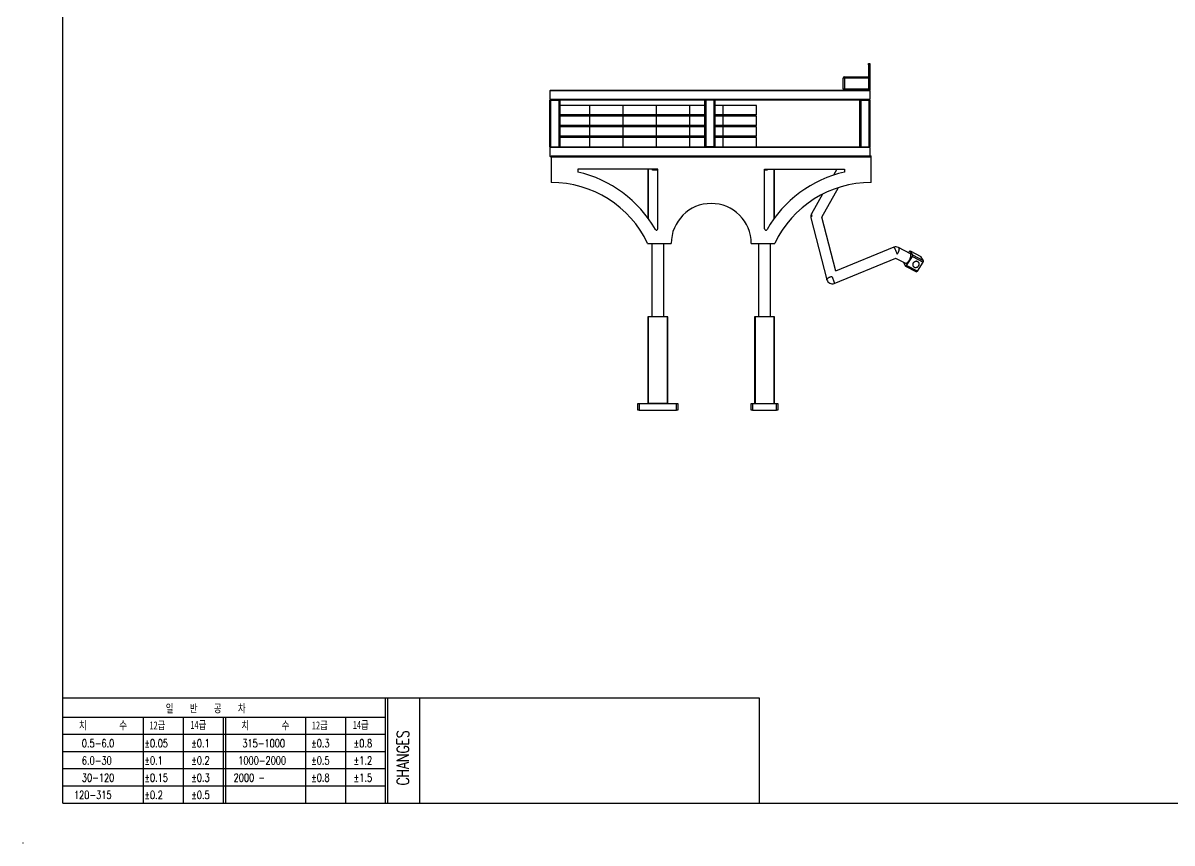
# Model space of a CAD drawing. Header units: millimetres. Extents: x 0 to 17520, y 0 to 12300.
# Drawn here: x 0 to 8616, y 0 to 6150 of the extents above; entities that cross this region are included whole.
import ezdxf

# ---------------------------------------------------------------- set-up
doc = ezdxf.new("R2010")
doc.units = ezdxf.units.MM
doc.header["$LTSCALE"] = 30
doc.header["$PDSIZE"] = -1
doc.styles.add('SLDTEXTSTYLE1', font='ROMANS__.TTF', dxfattribs={"width": 0.75})
doc.styles.add('SLDTEXTSTYLE2', font='MSGOTHIC.TTC', dxfattribs={"width": 0.75, "bigfont": 'bigfont'})

# ---------------------------------------------------------------- blocks, each defined once
blk = doc.blocks.new('SW_NOTE_0_1')
at = {"color": 0, "linetype": 'Continuous', "lineweight": 18, "insert": (-120.6, 0), "char_height": 90, "attachment_point": 1, "rotation": 90, "style": 'SLDTEXTSTYLE1'}
blk.add_mtext('CHANGES', dxfattribs=at)
blk = doc.blocks.new('SW_NOTE_0_2')
at = {"color": 0, "linetype": 'Continuous', "lineweight": 18, "insert": (0, 69.8), "char_height": 60, "attachment_point": 1, "style": 'SLDTEXTSTYLE2'}
blk.add_mtext('치        수', dxfattribs=at)
blk = doc.blocks.new('SW_NOTE_0_3')
at = {"color": 0, "linetype": 'Continuous', "lineweight": 18, "insert": (0, 69.8), "char_height": 60, "attachment_point": 1, "style": 'SLDTEXTSTYLE2'}
blk.add_mtext('12급', dxfattribs=at)
blk = doc.blocks.new('SW_NOTE_0_4')
at = {"color": 0, "linetype": 'Continuous', "lineweight": 18, "insert": (0, 80.4), "char_height": 60, "attachment_point": 1, "style": 'SLDTEXTSTYLE1'}
blk.add_mtext('±0.5', dxfattribs=at)
blk = doc.blocks.new('SW_NOTE_0_5')
at = {"color": 0, "linetype": 'Continuous', "lineweight": 18, "insert": (0, 80.4), "char_height": 60, "attachment_point": 1, "style": 'SLDTEXTSTYLE1'}
blk.add_mtext('±0.8', dxfattribs=at)
blk = doc.blocks.new('SW_NOTE_0_6')
at = {"color": 0, "linetype": 'Continuous', "lineweight": 18, "insert": (0, 80.4), "char_height": 60, "attachment_point": 1, "style": 'SLDTEXTSTYLE1'}
blk.add_mtext('±0.3', dxfattribs=at)
blk = doc.blocks.new('SW_NOTE_0_7')
at = {"color": 0, "linetype": 'Continuous', "lineweight": 18, "insert": (0, 80.4), "char_height": 60, "attachment_point": 1, "style": 'SLDTEXTSTYLE1'}
blk.add_mtext('±1.2', dxfattribs=at)
blk = doc.blocks.new('SW_NOTE_0_8')
at = {"color": 0, "linetype": 'Continuous', "lineweight": 18, "insert": (0, 80.4), "char_height": 60, "attachment_point": 1, "style": 'SLDTEXTSTYLE1'}
blk.add_mtext('±1.5', dxfattribs=at)
blk = doc.blocks.new('SW_NOTE_0_9')
at = {"color": 0, "linetype": 'Continuous', "lineweight": 18, "insert": (0, 69.8), "char_height": 60, "attachment_point": 1, "style": 'SLDTEXTSTYLE2'}
blk.add_mtext('14급', dxfattribs=at)
blk = doc.blocks.new('SW_NOTE_0_10')
at = {"color": 0, "linetype": 'Continuous', "lineweight": 18, "insert": (0, 80.4), "char_height": 60, "attachment_point": 1, "style": 'SLDTEXTSTYLE1'}
blk.add_mtext('±0.8', dxfattribs=at)
blk = doc.blocks.new('SW_NOTE_0_11')
at = {"color": 0, "linetype": 'Continuous', "lineweight": 18, "insert": (0, 80.4), "char_height": 60, "attachment_point": 1, "style": 'SLDTEXTSTYLE1'}
blk.add_mtext('2000 -', dxfattribs=at)
blk = doc.blocks.new('SW_NOTE_0_12')
at = {"color": 0, "linetype": 'Continuous', "lineweight": 18, "insert": (0, 69.8), "char_height": 60, "attachment_point": 1, "style": 'SLDTEXTSTYLE2'}
blk.add_mtext('12급', dxfattribs=at)
blk = doc.blocks.new('SW_NOTE_0_13')
at = {"color": 0, "linetype": 'Continuous', "lineweight": 18, "insert": (0, 80.4), "char_height": 60, "attachment_point": 1, "style": 'SLDTEXTSTYLE1'}
blk.add_mtext('±0.1', dxfattribs=at)
blk = doc.blocks.new('SW_NOTE_0_14')
at = {"color": 0, "linetype": 'Continuous', "lineweight": 18, "insert": (0, 80.4), "char_height": 60, "attachment_point": 1, "style": 'SLDTEXTSTYLE1'}
blk.add_mtext('±0.2', dxfattribs=at)
blk = doc.blocks.new('SW_NOTE_0_15')
at = {"color": 0, "linetype": 'Continuous', "lineweight": 18, "insert": (0, 80.4), "char_height": 60, "attachment_point": 1, "style": 'SLDTEXTSTYLE1'}
blk.add_mtext('±0.15', dxfattribs=at)
blk = doc.blocks.new('SW_NOTE_0_16')
at = {"color": 0, "linetype": 'Continuous', "lineweight": 18, "insert": (0, 80.4), "char_height": 60, "attachment_point": 1, "style": 'SLDTEXTSTYLE1'}
blk.add_mtext('±0.05', dxfattribs=at)
blk = doc.blocks.new('SW_NOTE_0_17')
at = {"color": 0, "linetype": 'Continuous', "lineweight": 18, "insert": (0, 80.4), "char_height": 60, "attachment_point": 1, "style": 'SLDTEXTSTYLE1'}
blk.add_mtext('±0.2', dxfattribs=at)
blk = doc.blocks.new('SW_NOTE_0_18')
at = {"color": 0, "linetype": 'Continuous', "lineweight": 18, "insert": (0, 80.4), "char_height": 60, "attachment_point": 1, "style": 'SLDTEXTSTYLE1'}
blk.add_mtext('±0.3', dxfattribs=at)
blk = doc.blocks.new('SW_NOTE_0_19')
at = {"color": 0, "linetype": 'Continuous', "lineweight": 18, "insert": (0, 80.4), "char_height": 60, "attachment_point": 1, "style": 'SLDTEXTSTYLE1'}
blk.add_mtext('±0.5', dxfattribs=at)
blk = doc.blocks.new('SW_NOTE_0_20')
at = {"color": 0, "linetype": 'Continuous', "lineweight": 18, "insert": (0, 69.8), "char_height": 60, "attachment_point": 1, "style": 'SLDTEXTSTYLE2'}
blk.add_mtext('일    반    공    차', dxfattribs=at)
blk = doc.blocks.new('SW_NOTE_0_21')
at = {"color": 0, "linetype": 'Continuous', "lineweight": 18, "insert": (0, 80.4), "char_height": 60, "attachment_point": 1, "style": 'SLDTEXTSTYLE1'}
blk.add_mtext('±0.1', dxfattribs=at)
blk = doc.blocks.new('SW_NOTE_0_22')
at = {"color": 0, "linetype": 'Continuous', "lineweight": 18, "insert": (0, 69.8), "char_height": 60, "attachment_point": 1, "style": 'SLDTEXTSTYLE2'}
blk.add_mtext('14급', dxfattribs=at)
blk = doc.blocks.new('SW_NOTE_0_23')
at = {"color": 0, "linetype": 'Continuous', "lineweight": 18, "insert": (0, 80.4), "char_height": 60, "attachment_point": 1, "style": 'SLDTEXTSTYLE1'}
blk.add_mtext('1000-2000', dxfattribs=at)
blk = doc.blocks.new('SW_NOTE_0_24')
at = {"color": 0, "linetype": 'Continuous', "lineweight": 18, "insert": (0, 80.4), "char_height": 60, "attachment_point": 1, "style": 'SLDTEXTSTYLE1'}
blk.add_mtext('315-1000', dxfattribs=at)
blk = doc.blocks.new('SW_NOTE_0_25')
at = {"color": 0, "linetype": 'Continuous', "lineweight": 18, "insert": (0, 69.8), "char_height": 60, "attachment_point": 1, "style": 'SLDTEXTSTYLE2'}
blk.add_mtext('치        수', dxfattribs=at)
blk = doc.blocks.new('SW_NOTE_0_26')
at = {"color": 0, "linetype": 'Continuous', "lineweight": 18, "insert": (0, 80.4), "char_height": 60, "attachment_point": 1, "style": 'SLDTEXTSTYLE1'}
blk.add_mtext('30-120', dxfattribs=at)
blk = doc.blocks.new('SW_NOTE_0_27')
at = {"color": 0, "linetype": 'Continuous', "lineweight": 18, "insert": (0, 80.4), "char_height": 60, "attachment_point": 1, "style": 'SLDTEXTSTYLE1'}
blk.add_mtext('120-315', dxfattribs=at)
blk = doc.blocks.new('SW_NOTE_0_28')
at = {"color": 0, "linetype": 'Continuous', "lineweight": 18, "insert": (0, 80.4), "char_height": 60, "attachment_point": 1, "style": 'SLDTEXTSTYLE1'}
blk.add_mtext('6.0-30', dxfattribs=at)
blk = doc.blocks.new('SW_NOTE_0_29')
at = {"color": 0, "linetype": 'Continuous', "lineweight": 18, "insert": (0, 80.4), "char_height": 60, "attachment_point": 1, "style": 'SLDTEXTSTYLE1'}
blk.add_mtext('0.5-6.0', dxfattribs=at)
blk = doc.blocks.new('블럭4')
for p, q in [((300, 300), (300, 12300)), ((300, 1089), (5520, 1089)), ((5520, 1089), (5520, 300)), ((300, 300), (17520, 300))]:
    blk.add_line(p, q)
at = {"color": 102, "linetype": 'Continuous', "true_color": 0x00cc33}
for p, q in [((2718, 300), (2718, 1089)), ((2736, 300), (2736, 1089)), ((2976, 300), (2976, 1089)), ((300, 945), (2718, 945)), ((900, 945), (900, 300)), ((1200, 945), (1200, 300)), ((1500, 945), (1500, 300)), ((1518, 945), (1518, 300)), ((2118, 945), (2118, 300)), ((2418, 945), (2418, 300)), ((300, 816), (2718, 816)), ((300, 687), (2718, 687)), ((300, 558), (2718, 558)), ((300, 429), (2718, 429))]:
    blk.add_line(p, q, dxfattribs=at)
at = {"color": 7, "linetype": 'Continuous', "lineweight": 0}
blk.add_point((0, 0), dxfattribs=at)
at = {"color": 102, "linetype": 'Continuous', "lineweight": 18, "true_color": 0x00cc33}
for name, p in [('SW_NOTE_0_20', (1070.7, 969.6)), ('SW_NOTE_0_25', (419.4, 842.5)), ('SW_NOTE_0_12', (948.8, 842.5)), ('SW_NOTE_0_22', (1255.3, 846)), ('SW_NOTE_0_2', (1637.4, 842.5)), ('SW_NOTE_0_3', (2166.8, 842.5)), ('SW_NOTE_0_9', (2473.3, 846)), ('SW_NOTE_0_29', (441.6, 697.4)), ('SW_NOTE_0_16', (909.8, 697.4)), ('SW_NOTE_0_21', (1261.3, 697.4)), ('SW_NOTE_0_24', (1644.9, 697.4)), ('SW_NOTE_0_6', (2160.1, 697.4)), ('SW_NOTE_0_10', (2479.3, 697.4)), ('SW_NOTE_0_28', (441.6, 568.4)), ('SW_NOTE_0_13', (909.8, 568.4)), ('SW_NOTE_0_17', (1261.3, 568.4)), ('SW_NOTE_0_23', (1614.1, 568.4)), ('SW_NOTE_0_4', (2160.1, 568.4)), ('SW_NOTE_0_7', (2479.3, 568.4)), ('SW_NOTE_0_26', (441.6, 439.4)), ('SW_NOTE_0_15', (909.8, 439.4)), ('SW_NOTE_0_18', (1261.3, 439.4)), ('SW_NOTE_0_11', (1579.5, 439.4)), ('SW_NOTE_0_5', (2160.1, 439.4)), ('SW_NOTE_0_8', (2479.3, 439.4)), ('SW_NOTE_0_27', (382.4, 310.4)), ('SW_NOTE_0_14', (909.8, 310.4)), ('SW_NOTE_0_19', (1261.3, 310.4))]:
    blk.add_blockref(name, p, dxfattribs=at)
at = {"color": 250, "linetype": 'Continuous', "lineweight": 18, "true_color": 0x191924}
blk.add_blockref('SW_NOTE_0_1', (2924.8, 431.6), dxfattribs=at)

msp = doc.modelspace()

# ---------------------------------------------------------------- linework, layer by layer
for p, q in [((6340.73, 5846.376), (6350.73, 5846.376)), ((6340.73, 5836.376), (6340.73, 5846.376)), ((6350.73, 5836.376), (6340.73, 5836.376)), ((6340.73, 5836.376), (6340.73, 5656.376)), ((6350.73, 5846.376), (6350.73, 5836.376)), ((6350.73, 5836.376), (6350.73, 5656.376)), ((6160.73, 5736.376), (6150.73, 5736.376)), ((6150.73, 5656.376), (6150.73, 5736.376)), ((6160.73, 5736.376), (6160.73, 5746.376)), ((6160.73, 5746.376), (6340.73, 5746.376)), ((6340.73, 5736.376), (6160.73, 5736.376)), ((6160.73, 5736.376), (6160.73, 5656.376)), ((6350.73, 5640.376), (3950.73, 5640.376)), ((3950.73, 5640.376), (3950.73, 5577.376)), ((3956.73, 5646.376), (6344.73, 5646.376)), ((6150.73, 5656.376), (6160.73, 5656.376)), ((6160.73, 5646.376), (6160.73, 5656.376)), ((6160.73, 5656.376), (6340.73, 5656.376)), ((6340.73, 5656.376), (6350.73, 5656.376)), ((6340.73, 5646.376), (6340.73, 5656.376)), ((6350.73, 5646.376), (6344.73, 5646.376)), ((6350.73, 5656.376), (6350.73, 5646.376)), ((6350.73, 5640.376), (6350.73, 5577.376)), ((3950.73, 5577.376), (6350.73, 5577.376)), ((3950.73, 5221.376), (3950.73, 5571.376)), ((3950.73, 5571.376), (3956.73, 5571.376)), ((3956.73, 5571.376), (3956.73, 5221.376)), ((3956.73, 5571.376), (4019.73, 5571.376)), ((4019.73, 5221.376), (4019.73, 5571.376)), ((4019.73, 5571.376), (4025.73, 5571.376)), ((5113.23, 5571.376), (4025.73, 5571.376)), ((4025.73, 5571.376), (4025.73, 5221.376)), ((4500.73, 5531.376), (4025.73, 5531.376)), ((4250.73, 5461.376), (4250.73, 5531.376)), ((4500.73, 5461.376), (4500.73, 5531.376)), ((4750.73, 5531.376), (4500.73, 5531.376)), ((4750.73, 5461.376), (4750.73, 5531.376)), ((5000.73, 5531.376), (4750.73, 5531.376)), ((5000.73, 5461.376), (5000.73, 5531.376)), ((5113.23, 5531.376), (5000.73, 5531.376)), ((5113.23, 5221.376), (5113.23, 5571.376)), ((5113.23, 5571.376), (5119.23, 5571.376)), ((5119.23, 5571.376), (5119.23, 5221.376)), ((5182.23, 5571.376), (5119.23, 5571.376)), ((5182.23, 5221.376), (5182.23, 5571.376)), ((5182.23, 5571.376), (5188.23, 5571.376)), ((6275.73, 5571.376), (5188.23, 5571.376)), ((5188.23, 5571.376), (5188.23, 5221.376)), ((5500.73, 5531.376), (5188.23, 5531.376)), ((5250.73, 5461.376), (5250.73, 5531.376)), ((5500.73, 5461.376), (5500.73, 5531.376)), ((6275.73, 5221.376), (6275.73, 5571.376)), ((6275.73, 5571.376), (6281.73, 5571.376)), ((6281.73, 5571.376), (6281.73, 5221.376)), ((6281.73, 5571.376), (6344.73, 5571.376)), ((6344.73, 5221.376), (6344.73, 5571.376)), ((6344.73, 5571.376), (6350.73, 5571.376)), ((6350.73, 5571.376), (6350.73, 5221.376)), ((4500.73, 5461.376), (4025.73, 5461.376)), ((4250.73, 5451.376), (4025.73, 5451.376)), ((4250.73, 5381.376), (4250.73, 5451.376)), ((4500.73, 5451.376), (4250.73, 5451.376)), ((4750.73, 5461.376), (4500.73, 5461.376)), ((4500.73, 5381.376), (4500.73, 5451.376)), ((4750.73, 5451.376), (4500.73, 5451.376)), ((5000.73, 5461.376), (4750.73, 5461.376)), ((4750.73, 5381.376), (4750.73, 5451.376)), ((5000.73, 5451.376), (4750.73, 5451.376)), ((5113.23, 5461.376), (5000.73, 5461.376)), ((5000.73, 5381.376), (5000.73, 5451.376)), ((5113.23, 5451.376), (5000.73, 5451.376)), ((5500.73, 5461.376), (5188.23, 5461.376)), ((5250.73, 5451.376), (5188.23, 5451.376)), ((5500.73, 5451.376), (5250.73, 5451.376)), ((5250.73, 5381.376), (5250.73, 5451.376)), ((5500.73, 5503.168), (5500.767, 5503.168)), ((5500.73, 5381.376), (5500.73, 5451.376)), ((4250.73, 5381.376), (4025.73, 5381.376)), ((4250.73, 5371.376), (4025.73, 5371.376)), ((4500.73, 5381.376), (4250.73, 5381.376)), ((4250.73, 5301.376), (4250.73, 5371.376)), ((4500.73, 5371.376), (4250.73, 5371.376)), ((4750.73, 5381.376), (4500.73, 5381.376)), ((4500.73, 5301.376), (4500.73, 5371.376)), ((4750.73, 5371.376), (4500.73, 5371.376)), ((5000.73, 5381.376), (4750.73, 5381.376)), ((4750.73, 5301.376), (4750.73, 5371.376)), ((5000.73, 5371.376), (4750.73, 5371.376)), ((5113.23, 5381.376), (5000.73, 5381.376)), ((5000.73, 5301.376), (5000.73, 5371.376)), ((5113.23, 5371.376), (5000.73, 5371.376)), ((5250.73, 5381.376), (5188.23, 5381.376)), ((5250.73, 5371.376), (5188.23, 5371.376)), ((5500.73, 5381.376), (5250.73, 5381.376)), ((5250.73, 5301.376), (5250.73, 5371.376)), ((5500.73, 5371.376), (5250.73, 5371.376)), ((5500.73, 5423.168), (5500.767, 5423.168)), ((5500.73, 5301.376), (5500.73, 5371.376)), ((5500.73, 5343.168), (5500.767, 5343.168)), ((4250.73, 5301.376), (4025.73, 5301.376)), ((4250.73, 5291.376), (4025.73, 5291.376)), ((4500.73, 5301.376), (4250.73, 5301.376)), ((4250.73, 5221.376), (4250.73, 5291.376)), ((4500.73, 5291.376), (4250.73, 5291.376)), ((4750.73, 5301.376), (4500.73, 5301.376)), ((4500.73, 5221.376), (4500.73, 5291.376)), ((4750.73, 5291.376), (4500.73, 5291.376)), ((5000.73, 5301.376), (4750.73, 5301.376)), ((4750.73, 5221.376), (4750.73, 5291.376)), ((5000.73, 5291.376), (4750.73, 5291.376)), ((5113.23, 5301.376), (5000.73, 5301.376)), ((5000.73, 5221.376), (5000.73, 5291.376)), ((5113.23, 5291.376), (5000.73, 5291.376)), ((5250.73, 5301.376), (5188.23, 5301.376)), ((5250.73, 5291.376), (5188.23, 5291.376)), ((5500.73, 5301.376), (5250.73, 5301.376)), ((5250.73, 5221.376), (5250.73, 5291.376)), ((5500.73, 5291.376), (5250.73, 5291.376)), ((5500.73, 5221.376), (5500.73, 5291.376)), ((5500.73, 5263.168), (5500.767, 5263.168)), ((3956.73, 5221.376), (3950.73, 5221.376)), ((6350.73, 5215.376), (3950.73, 5215.376)), ((3950.73, 5215.376), (3950.73, 5152.376)), ((3956.73, 5221.376), (4019.73, 5221.376)), ((4025.73, 5221.376), (4019.73, 5221.376)), ((4025.73, 5221.376), (5113.23, 5221.376)), ((5119.23, 5221.376), (5113.23, 5221.376)), ((5182.23, 5221.376), (5119.23, 5221.376)), ((5188.23, 5221.376), (5182.23, 5221.376)), ((5188.23, 5221.376), (6275.73, 5221.376)), ((6281.73, 5221.376), (6275.73, 5221.376)), ((6281.73, 5221.376), (6344.73, 5221.376)), ((6350.73, 5221.376), (6344.73, 5221.376)), ((6350.73, 5215.376), (6350.73, 5154.376)), ((3950.73, 5152.376), (3960.73, 5152.376)), ((3960.73, 5146.376), (3956.73, 5146.376)), ((3960.73, 5154.376), (3969.467, 5154.376)), ((3960.73, 5154.376), (3960.73, 5145.639)), ((3960.73, 5145.639), (6360.73, 5145.639)), ((3960.73, 5145.639), (3960.73, 4954.376)), ((3969.467, 5154.376), (6351.993, 5154.376)), ((6351.993, 5154.376), (6360.73, 5154.376)), ((6360.73, 5145.639), (6360.73, 5154.376)), ((6360.73, 4954.376), (6360.73, 5145.639)), ((4760.73, 5054.376), (4160.73, 5054.376)), ((4160.73, 5054.376), (4160.73, 5031.872)), ((4685.73, 5054.376), (4685.73, 4687.644)), ((4691.73, 4679.389), (4691.73, 5054.376)), ((4720.73, 5046.376), (4720.73, 5054.376)), ((4760.73, 5046.376), (4720.73, 5046.376)), ((4760.73, 4606.039), (4760.73, 5054.376)), ((5560.73, 4606.039), (5560.73, 5054.376)), ((5560.73, 5054.376), (6160.73, 5054.376)), ((5580.73, 5046.376), (5560.73, 5046.376)), ((5580.73, 5054.376), (5580.73, 5046.376)), ((5629.73, 5054.376), (5629.73, 4679.389)), ((5635.73, 4687.644), (5635.73, 5054.376)), ((6102.951, 5054.376), (6076.787, 5008.411)), ((6160.73, 5054.376), (6160.73, 5031.872)), ((5989.82, 4693.908), (6116.307, 4916.122)), ((5995.929, 4866.359), (5912.289, 4719.42)), ((5908.327, 4689.614), (6028.73, 4224.178)), ((6094.687, 4288.642), (5989.84, 4693.944)), ((4683.942, 4496.376), (4860.73, 4496.376)), ((4715.73, 4496.376), (4715.73, 3946.376)), ((4805.73, 3946.376), (4805.73, 4496.376)), ((5460.73, 4496.376), (5637.518, 4496.376)), ((5515.73, 4496.376), (5515.73, 3946.376)), ((5605.73, 3946.376), (5605.73, 4496.376)), ((6530.654, 4467.901), (6092.587, 4287.779)), ((6653.972, 4419.451), (6564.42, 4466.343)), ((6625.065, 4330.915), (6669.201, 4399.097)), ((6645.769, 4437.116), (6639.305, 4427.131)), ((6671.716, 4409.265), (6652.251, 4440.846)), ((6652.251, 4440.846), (6733.662, 4398.218)), ((6669.201, 4399.097), (6750.612, 4356.468)), ((6753.127, 4366.637), (6671.716, 4409.265)), ((6753.127, 4366.637), (6733.662, 4398.218)), ((6082.667, 4197.201), (6545.167, 4387.37)), ((6543.83, 4386.82), (6616.862, 4348.579)), ((6599.931, 4357.444), (6618.582, 4327.184)), ((6618.582, 4327.184), (6699.993, 4284.555)), ((6706.475, 4288.286), (6625.065, 4330.915)), ((6706.475, 4288.286), (6750.612, 4356.468)), ((4685.73, 3946.376), (4685.73, 3296.376)), ((4691.73, 3946.376), (4685.73, 3946.376)), ((4691.73, 3296.376), (4691.73, 3946.376)), ((4829.73, 3946.376), (4691.73, 3946.376)), ((4829.73, 3946.376), (4829.73, 3296.376)), ((4835.73, 3946.376), (4829.73, 3946.376)), ((4835.73, 3296.376), (4835.73, 3946.376)), ((5485.73, 3946.376), (5485.73, 3296.376)), ((5491.73, 3946.376), (5485.73, 3946.376)), ((5491.73, 3296.376), (5491.73, 3946.376)), ((5629.73, 3946.376), (5491.73, 3946.376)), ((5629.73, 3946.376), (5629.73, 3296.376)), ((5635.73, 3946.376), (5629.73, 3946.376)), ((5635.73, 3296.376), (5635.73, 3946.376)), ((4610.73, 3246.376), (4610.73, 3296.376)), ((4610.73, 3296.376), (4620.73, 3296.376)), ((4620.73, 3296.376), (4620.73, 3246.376)), ((4620.73, 3296.376), (4900.73, 3296.376)), ((4829.73, 3296.376), (4691.73, 3296.376)), ((4900.73, 3246.376), (4900.73, 3296.376)), ((4900.73, 3296.376), (4910.73, 3296.376)), ((4910.73, 3296.376), (4910.73, 3246.376)), ((5460.73, 3246.376), (5460.73, 3296.376)), ((5460.73, 3296.376), (5470.73, 3296.376)), ((5470.73, 3296.376), (5470.73, 3246.376)), ((5470.73, 3296.376), (5650.73, 3296.376)), ((5650.73, 3246.376), (5650.73, 3296.376)), ((5650.73, 3296.376), (5660.73, 3296.376)), ((5660.73, 3296.376), (5660.73, 3246.376)), ((4620.73, 3246.376), (4610.73, 3246.376)), ((4620.73, 3246.376), (4900.73, 3246.376)), ((4910.73, 3246.376), (4900.73, 3246.376)), ((5470.73, 3246.376), (5460.73, 3246.376)), ((5470.73, 3246.376), (5650.73, 3246.376)), ((5660.73, 3246.376), (5650.73, 3246.376))]:
    msp.add_line(p, q)
at = {"flags": 128}
for points in [[(5916.084, 4702.339), (5915.381, 4701.801), (5913.403, 4700.134), (5911.721, 4698.462), (5910.349, 4696.8), (5909.3, 4695.164), (5908.582, 4693.566), (5908.203, 4692.022), (5908.165, 4690.545), (5908.327, 4689.614)], [(5912.289, 4719.42), (5911.744, 4718.267), (5911.278, 4716.57), (5911.127, 4714.723), (5911.292, 4712.744), (5911.771, 4710.65), (5912.56, 4708.459), (5913.652, 4706.19), (5915.037, 4703.864), (5916.084, 4702.339)], [(6540.408, 4453.062), (6539.056, 4455.743), (6537.764, 4458.206), (6536.543, 4460.428), (6535.404, 4462.391), (6534.356, 4464.078), (6533.411, 4465.473), (6532.574, 4466.564), (6531.854, 4467.342), (6531.258, 4467.799), (6530.79, 4467.933), (6530.654, 4467.901)], [(6567.119, 4463.739), (6567.903, 4462.171), (6568.494, 4460.328), (6568.886, 4458.226), (6569.075, 4455.884), (6569.061, 4453.323), (6568.842, 4450.565), (6568.422, 4447.634), (6567.804, 4444.556), (6566.992, 4441.358), (6565.995, 4438.068), (6564.822, 4434.716), (6563.481, 4431.329), (6561.986, 4427.939), (6560.349, 4424.576), (6558.585, 4421.267), (6556.709, 4418.044), (6555.775, 4416.537)], [(6616.862, 4348.579), (6617.601, 4348.251), (6619.075, 4347.894), (6620.693, 4347.854), (6622.44, 4348.132), (6624.301, 4348.725), (6626.26, 4349.628), (6628.299, 4350.834), (6630.401, 4352.331), (6632.547, 4354.107), (6634.718, 4356.145), (6636.895, 4358.429), (6639.059, 4360.937), (6641.192, 4363.648), (6643.273, 4366.538), (6645.286, 4369.581), (6647.211, 4372.752), (6649.033, 4376.021), (6650.736, 4379.361), (6652.304, 4382.741), (6653.723, 4386.133), (6654.982, 4389.506), (6656.068, 4392.831), (6656.973, 4396.079), (6657.689, 4399.22), (6658.209, 4402.228), (6658.528, 4405.076), (6658.645, 4407.738), (6658.557, 4410.193), (6658.266, 4412.417), (6657.775, 4414.391), (6657.086, 4416.099), (6656.208, 4417.524), (6655.146, 4418.656), (6653.972, 4419.451)], [(6675.627, 4350.086), (6674.199, 4347.584), (6673.076, 4344.967), (6672.275, 4342.273), (6671.807, 4339.539), (6671.678, 4336.804), (6671.89, 4334.105), (6672.441, 4331.481), (6673.322, 4328.969), (6674.521, 4326.603), (6676.021, 4324.418), (6677.801, 4322.443), (6679.837, 4320.706), (6682.099, 4319.233), (6684.556, 4318.043), (6687.173, 4317.153), (6689.914, 4316.576), (6692.74, 4316.319), (6695.612, 4316.387), (6698.488, 4316.779), (6701.33, 4317.488), (6704.096, 4318.506), (6706.749, 4319.817), (6709.25, 4321.403), (6711.565, 4323.243), (6713.661, 4325.309), (6715.509, 4327.574), (6717.083, 4330.006), (6718.361, 4332.569), (6719.324, 4335.229), (6719.96, 4337.948), (6720.259, 4340.687), (6720.217, 4343.409), (6719.835, 4346.075), (6719.118, 4348.648), (6718.077, 4351.091), (6716.725, 4353.371), (6715.082, 4355.455), (6713.17, 4357.314), (6711.018, 4358.921), (6708.654, 4360.255), (6706.112, 4361.297), (6703.429, 4362.032), (6700.64, 4362.45), (6697.786, 4362.544), (6694.907, 4362.314), (6692.043, 4361.762), (6689.234, 4360.897), (6686.52, 4359.731), (6683.938, 4358.28), (6681.526, 4356.564), (6679.316, 4354.607), (6677.341, 4352.438), (6675.627, 4350.086)], [(6683.022, 4357.673), (6683.316, 4357.836), (6685.504, 4359.203)], [(6028.73, 4224.178), (6028.568, 4225.109), (6028.606, 4226.586), (6028.986, 4228.13), (6029.703, 4229.727), (6030.752, 4231.364), (6032.124, 4233.026), (6033.807, 4234.698), (6035.785, 4236.365), (6038.041, 4238.013), (6040.556, 4239.628), (6043.307, 4241.195), (6046.27, 4242.701), (6049.42, 4244.132), (6052.728, 4245.475), (6056.166, 4246.719), (6059.703, 4247.854), (6063.307, 4248.868), (6065.321, 4249.375)], [(6065.321, 4249.375), (6066.292, 4247.244), (6067.761, 4243.941), (6069.227, 4240.553), (6070.678, 4237.11), (6072.1, 4233.64), (6073.481, 4230.176), (6074.81, 4226.747), (6076.074, 4223.383), (6077.262, 4220.114), (6078.364, 4216.969), (6079.37, 4213.976), (6080.272, 4211.16), (6081.06, 4208.547), (6081.73, 4206.159), (6082.273, 4204.017), (6082.687, 4202.141), (6082.967, 4200.546), (6083.11, 4199.247), (6083.116, 4198.255), (6082.984, 4197.579), (6082.716, 4197.225), (6082.667, 4197.201)]]:
    msp.add_lwpolyline(points, dxfattribs=at)
for centre, radius, start, end in [((6160.73, 5736.376), 10, 90, 180), ((3956.73, 5640.376), 6, 90, 180), ((6160.73, 5656.376), 10, 180, 270), ((6344.73, 5640.376), 6, 0, 90), ((3956.73, 5577.376), 6, 180, 270), ((6344.73, 5577.376), 6, 270, 0), ((3956.73, 5215.376), 6, 90, 180), ((6344.73, 5215.376), 6, 0, 90), ((3956.73, 5152.376), 6, 180, 270), ((3960.73, 4154.376), 900, 29.7577291, 77.1604116), ((6360.73, 4154.376), 900, 102.8395884, 150.2422709), ((3960.73, 4154.376), 800, 25.3090082, 90), ((6360.73, 4154.376), 800, 90, 154.6909918), ((5160.73, 4496.376), 300, 0, 180), ((5947.052, 4699.632), 40, 150.3508493, 194.5038549), ((4750.73, 4606.039), 10, 209.7577291, 0), ((5570.73, 4606.039), 10, 180, 330.2422709), ((6545.865, 4430.907), 40, 62.3622533, 112.3512935), ((6218.554, 4296.155), 358.063, 19.6456646, 25.9897122), ((6561.143, 4460.245), 6.922, 30.3129214, 61.740606), ((6668.929, 4404.367), 40.111, 114.5693877, 125.2690465), ((6563.712, 4430.579), 110.087, 343.3825657, 348.8364846), ((6601.904, 4363.663), 40.111, 294.5693877, 305.2690465), ((6645.15, 4387.945), 110.06, 343.3812457, 348.8365387), ((6067.455, 4234.196), 40, 194.5038549, 292.3512935), ((6683.312, 4321.04), 40.117, 294.5696306, 305.2679916)]:
    msp.add_arc(centre, radius, start, end)

# ---------------------------------------------------------------- block references
at = {"color": 7, "linetype": 'Continuous'}
msp.add_blockref('블럭4', (0, 0), dxfattribs=at)

doc.saveas('drawing.dxf')
